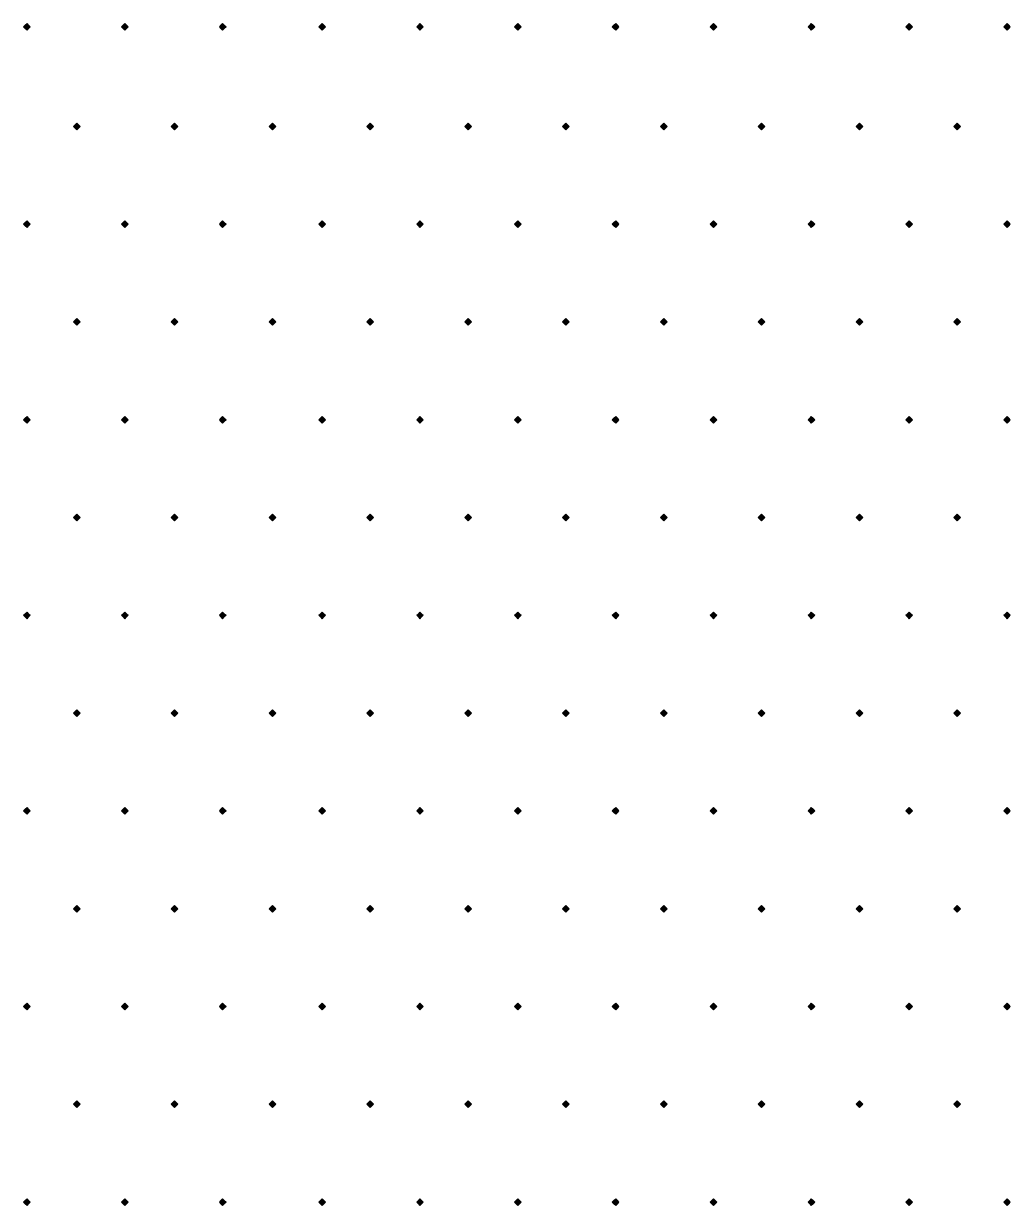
# Model space of a CAD drawing. Header units: millimetres. Extents: x 0 to 420, y 0 to 297.
# Drawn here: x 86.13 to 98.72, y 79.95 to 95.04 of the extents above; entities that cross this region are included whole.
import ezdxf

# ---------------------------------------------------------------- set-up
doc = ezdxf.new("R2010")
doc.units = ezdxf.units.MM

msp = doc.modelspace()

# ---------------------------------------------------------------- hatches: boundary and pattern name
for points in [[(86.17, 95.038), (86.148, 95.017), (86.127, 94.996), (86.148, 94.975), (86.17, 94.954), (86.191, 94.975), (86.212, 94.996), (86.191, 95.017), (86.17, 95.038)], [(87.418, 95.038), (87.397, 95.017), (87.376, 94.996), (87.397, 94.975), (87.418, 94.954), (87.44, 94.975), (87.461, 94.996), (87.44, 95.017), (87.418, 95.038)], [(88.667, 95.038), (88.646, 95.017), (88.625, 94.996), (88.646, 94.975), (88.667, 94.954), (88.688, 94.975), (88.71, 94.996), (88.688, 95.017), (88.667, 95.038)], [(89.937, 95.038), (89.916, 95.017), (89.895, 94.996), (89.916, 94.975), (89.937, 94.954), (89.958, 94.975), (89.979, 94.996), (89.958, 95.017), (89.937, 95.038)], [(91.186, 95.038), (91.165, 95.017), (91.144, 94.996), (91.165, 94.975), (91.186, 94.954), (91.207, 94.975), (91.228, 94.996), (91.207, 95.017), (91.186, 95.038)], [(92.435, 95.038), (92.414, 95.017), (92.393, 94.996), (92.414, 94.975), (92.435, 94.954), (92.456, 94.975), (92.477, 94.996), (92.456, 95.017), (92.435, 95.038)], [(93.684, 95.038), (93.662, 95.017), (93.641, 94.996), (93.662, 94.975), (93.684, 94.954), (93.705, 94.975), (93.726, 94.996), (93.705, 95.017), (93.684, 95.038)], [(94.933, 95.038), (94.911, 95.017), (94.89, 94.996), (94.911, 94.975), (94.933, 94.954), (94.954, 94.975), (94.975, 94.996), (94.954, 95.017), (94.933, 95.038)], [(96.181, 95.038), (96.16, 95.017), (96.139, 94.996), (96.16, 94.975), (96.181, 94.954), (96.203, 94.975), (96.224, 94.996), (96.203, 95.017), (96.181, 95.038)], [(97.43, 95.038), (97.409, 95.017), (97.388, 94.996), (97.409, 94.975), (97.43, 94.954), (97.451, 94.975), (97.473, 94.996), (97.451, 95.017), (97.43, 95.038)], [(98.679, 95.038), (98.658, 95.017), (98.637, 94.996), (98.658, 94.975), (98.679, 94.954), (98.7, 94.975), (98.721, 94.996), (98.7, 95.017), (98.679, 95.038)], [(86.804, 93.768), (86.783, 93.747), (86.762, 93.726), (86.783, 93.705), (86.804, 93.684), (86.826, 93.705), (86.847, 93.726), (86.826, 93.747), (86.804, 93.768)], [(88.053, 93.768), (88.032, 93.747), (88.011, 93.726), (88.032, 93.705), (88.053, 93.684), (88.075, 93.705), (88.096, 93.726), (88.075, 93.747), (88.053, 93.768)], [(89.302, 93.768), (89.281, 93.747), (89.26, 93.726), (89.281, 93.705), (89.302, 93.684), (89.323, 93.705), (89.345, 93.726), (89.323, 93.747), (89.302, 93.768)], [(90.551, 93.768), (90.53, 93.747), (90.509, 93.726), (90.53, 93.705), (90.551, 93.684), (90.572, 93.705), (90.593, 93.726), (90.572, 93.747), (90.551, 93.768)], [(91.8, 93.768), (91.779, 93.747), (91.758, 93.726), (91.779, 93.705), (91.8, 93.684), (91.821, 93.705), (91.842, 93.726), (91.821, 93.747), (91.8, 93.768)], [(93.049, 93.768), (93.028, 93.747), (93.006, 93.726), (93.028, 93.705), (93.049, 93.684), (93.07, 93.705), (93.091, 93.726), (93.07, 93.747), (93.049, 93.768)], [(94.298, 93.768), (94.276, 93.747), (94.255, 93.726), (94.276, 93.705), (94.298, 93.684), (94.319, 93.705), (94.34, 93.726), (94.319, 93.747), (94.298, 93.768)], [(95.546, 93.768), (95.525, 93.747), (95.504, 93.726), (95.525, 93.705), (95.546, 93.684), (95.568, 93.705), (95.589, 93.726), (95.568, 93.747), (95.546, 93.768)], [(96.795, 93.768), (96.774, 93.747), (96.753, 93.726), (96.774, 93.705), (96.795, 93.684), (96.816, 93.705), (96.837, 93.726), (96.816, 93.747), (96.795, 93.768)], [(98.044, 93.768), (98.023, 93.747), (98.002, 93.726), (98.023, 93.705), (98.044, 93.684), (98.065, 93.705), (98.086, 93.726), (98.065, 93.747), (98.044, 93.768)], [(86.17, 92.52), (86.148, 92.498), (86.127, 92.477), (86.148, 92.456), (86.17, 92.435), (86.191, 92.456), (86.212, 92.477), (86.191, 92.498), (86.17, 92.52)], [(87.418, 92.52), (87.397, 92.498), (87.376, 92.477), (87.397, 92.456), (87.418, 92.435), (87.44, 92.456), (87.461, 92.477), (87.44, 92.498), (87.418, 92.52)], [(88.667, 92.52), (88.646, 92.498), (88.625, 92.477), (88.646, 92.456), (88.667, 92.435), (88.688, 92.456), (88.71, 92.477), (88.688, 92.498), (88.667, 92.52)], [(89.937, 92.52), (89.916, 92.498), (89.895, 92.477), (89.916, 92.456), (89.937, 92.435), (89.958, 92.456), (89.979, 92.477), (89.958, 92.498), (89.937, 92.52)], [(91.186, 92.52), (91.165, 92.498), (91.144, 92.477), (91.165, 92.456), (91.186, 92.435), (91.207, 92.456), (91.228, 92.477), (91.207, 92.498), (91.186, 92.52)], [(92.435, 92.52), (92.414, 92.498), (92.393, 92.477), (92.414, 92.456), (92.435, 92.435), (92.456, 92.456), (92.477, 92.477), (92.456, 92.498), (92.435, 92.52)], [(93.684, 92.52), (93.662, 92.498), (93.641, 92.477), (93.662, 92.456), (93.684, 92.435), (93.705, 92.456), (93.726, 92.477), (93.705, 92.498), (93.684, 92.52)], [(94.933, 92.52), (94.911, 92.498), (94.89, 92.477), (94.911, 92.456), (94.933, 92.435), (94.954, 92.456), (94.975, 92.477), (94.954, 92.498), (94.933, 92.52)], [(96.181, 92.52), (96.16, 92.498), (96.139, 92.477), (96.16, 92.456), (96.181, 92.435), (96.203, 92.456), (96.224, 92.477), (96.203, 92.498), (96.181, 92.52)], [(97.43, 92.52), (97.409, 92.498), (97.388, 92.477), (97.409, 92.456), (97.43, 92.435), (97.451, 92.456), (97.473, 92.477), (97.451, 92.498), (97.43, 92.52)], [(98.679, 92.52), (98.658, 92.498), (98.637, 92.477), (98.658, 92.456), (98.679, 92.435), (98.7, 92.456), (98.721, 92.477), (98.7, 92.498), (98.679, 92.52)], [(86.804, 91.271), (86.783, 91.25), (86.762, 91.228), (86.783, 91.207), (86.804, 91.186), (86.826, 91.207), (86.847, 91.228), (86.826, 91.25), (86.804, 91.271)], [(88.053, 91.271), (88.032, 91.25), (88.011, 91.228), (88.032, 91.207), (88.053, 91.186), (88.075, 91.207), (88.096, 91.228), (88.075, 91.25), (88.053, 91.271)], [(89.302, 91.271), (89.281, 91.25), (89.26, 91.228), (89.281, 91.207), (89.302, 91.186), (89.323, 91.207), (89.345, 91.228), (89.323, 91.25), (89.302, 91.271)], [(90.551, 91.271), (90.53, 91.25), (90.509, 91.228), (90.53, 91.207), (90.551, 91.186), (90.572, 91.207), (90.593, 91.228), (90.572, 91.25), (90.551, 91.271)], [(91.8, 91.271), (91.779, 91.25), (91.758, 91.228), (91.779, 91.207), (91.8, 91.186), (91.821, 91.207), (91.842, 91.228), (91.821, 91.25), (91.8, 91.271)], [(93.049, 91.271), (93.028, 91.25), (93.006, 91.228), (93.028, 91.207), (93.049, 91.186), (93.07, 91.207), (93.091, 91.228), (93.07, 91.25), (93.049, 91.271)], [(94.298, 91.271), (94.276, 91.25), (94.255, 91.228), (94.276, 91.207), (94.298, 91.186), (94.319, 91.207), (94.34, 91.228), (94.319, 91.25), (94.298, 91.271)], [(95.546, 91.271), (95.525, 91.25), (95.504, 91.228), (95.525, 91.207), (95.546, 91.186), (95.568, 91.207), (95.589, 91.228), (95.568, 91.25), (95.546, 91.271)], [(96.795, 91.271), (96.774, 91.25), (96.753, 91.228), (96.774, 91.207), (96.795, 91.186), (96.816, 91.207), (96.837, 91.228), (96.816, 91.25), (96.795, 91.271)], [(98.044, 91.271), (98.023, 91.25), (98.002, 91.228), (98.023, 91.207), (98.044, 91.186), (98.065, 91.207), (98.086, 91.228), (98.065, 91.25), (98.044, 91.271)], [(86.17, 90.022), (86.148, 90.001), (86.127, 89.979), (86.148, 89.958), (86.17, 89.937), (86.191, 89.958), (86.212, 89.979), (86.191, 90.001), (86.17, 90.022)], [(87.418, 90.022), (87.397, 90.001), (87.376, 89.979), (87.397, 89.958), (87.418, 89.937), (87.44, 89.958), (87.461, 89.979), (87.44, 90.001), (87.418, 90.022)], [(88.667, 90.022), (88.646, 90.001), (88.625, 89.979), (88.646, 89.958), (88.667, 89.937), (88.688, 89.958), (88.71, 89.979), (88.688, 90.001), (88.667, 90.022)], [(89.937, 90.022), (89.916, 90.001), (89.895, 89.979), (89.916, 89.958), (89.937, 89.937), (89.958, 89.958), (89.979, 89.979), (89.958, 90.001), (89.937, 90.022)], [(91.186, 90.022), (91.165, 90.001), (91.144, 89.979), (91.165, 89.958), (91.186, 89.937), (91.207, 89.958), (91.228, 89.979), (91.207, 90.001), (91.186, 90.022)], [(92.435, 90.022), (92.414, 90.001), (92.393, 89.979), (92.414, 89.958), (92.435, 89.937), (92.456, 89.958), (92.477, 89.979), (92.456, 90.001), (92.435, 90.022)], [(93.684, 90.022), (93.662, 90.001), (93.641, 89.979), (93.662, 89.958), (93.684, 89.937), (93.705, 89.958), (93.726, 89.979), (93.705, 90.001), (93.684, 90.022)], [(94.933, 90.022), (94.911, 90.001), (94.89, 89.979), (94.911, 89.958), (94.933, 89.937), (94.954, 89.958), (94.975, 89.979), (94.954, 90.001), (94.933, 90.022)], [(96.181, 90.022), (96.16, 90.001), (96.139, 89.979), (96.16, 89.958), (96.181, 89.937), (96.203, 89.958), (96.224, 89.979), (96.203, 90.001), (96.181, 90.022)], [(97.43, 90.022), (97.409, 90.001), (97.388, 89.979), (97.409, 89.958), (97.43, 89.937), (97.451, 89.958), (97.473, 89.979), (97.451, 90.001), (97.43, 90.022)], [(98.679, 90.022), (98.658, 90.001), (98.637, 89.979), (98.658, 89.958), (98.679, 89.937), (98.7, 89.958), (98.721, 89.979), (98.7, 90.001), (98.679, 90.022)], [(86.804, 88.773), (86.783, 88.752), (86.762, 88.731), (86.783, 88.709), (86.804, 88.688), (86.826, 88.709), (86.847, 88.731), (86.826, 88.752), (86.804, 88.773)], [(88.053, 88.773), (88.032, 88.752), (88.011, 88.731), (88.032, 88.709), (88.053, 88.688), (88.075, 88.709), (88.096, 88.731), (88.075, 88.752), (88.053, 88.773)], [(89.302, 88.773), (89.281, 88.752), (89.26, 88.731), (89.281, 88.709), (89.302, 88.688), (89.323, 88.709), (89.345, 88.731), (89.323, 88.752), (89.302, 88.773)], [(90.551, 88.773), (90.53, 88.752), (90.509, 88.731), (90.53, 88.709), (90.551, 88.688), (90.572, 88.709), (90.593, 88.731), (90.572, 88.752), (90.551, 88.773)], [(91.8, 88.773), (91.779, 88.752), (91.758, 88.731), (91.779, 88.709), (91.8, 88.688), (91.821, 88.709), (91.842, 88.731), (91.821, 88.752), (91.8, 88.773)], [(93.049, 88.773), (93.028, 88.752), (93.006, 88.731), (93.028, 88.709), (93.049, 88.688), (93.07, 88.709), (93.091, 88.731), (93.07, 88.752), (93.049, 88.773)], [(94.298, 88.773), (94.276, 88.752), (94.255, 88.731), (94.276, 88.709), (94.298, 88.688), (94.319, 88.709), (94.34, 88.731), (94.319, 88.752), (94.298, 88.773)], [(95.546, 88.773), (95.525, 88.752), (95.504, 88.731), (95.525, 88.709), (95.546, 88.688), (95.568, 88.709), (95.589, 88.731), (95.568, 88.752), (95.546, 88.773)], [(96.795, 88.773), (96.774, 88.752), (96.753, 88.731), (96.774, 88.709), (96.795, 88.688), (96.816, 88.709), (96.837, 88.731), (96.816, 88.752), (96.795, 88.773)], [(98.044, 88.773), (98.023, 88.752), (98.002, 88.731), (98.023, 88.709), (98.044, 88.688), (98.065, 88.709), (98.086, 88.731), (98.065, 88.752), (98.044, 88.773)], [(86.17, 87.524), (86.148, 87.503), (86.127, 87.482), (86.148, 87.461), (86.17, 87.439), (86.191, 87.461), (86.212, 87.482), (86.191, 87.503), (86.17, 87.524)], [(87.418, 87.524), (87.397, 87.503), (87.376, 87.482), (87.397, 87.461), (87.418, 87.439), (87.44, 87.461), (87.461, 87.482), (87.44, 87.503), (87.418, 87.524)], [(88.667, 87.524), (88.646, 87.503), (88.625, 87.482), (88.646, 87.461), (88.667, 87.439), (88.688, 87.461), (88.71, 87.482), (88.688, 87.503), (88.667, 87.524)], [(89.937, 87.524), (89.916, 87.503), (89.895, 87.482), (89.916, 87.461), (89.937, 87.439), (89.958, 87.461), (89.979, 87.482), (89.958, 87.503), (89.937, 87.524)], [(91.186, 87.524), (91.165, 87.503), (91.144, 87.482), (91.165, 87.461), (91.186, 87.439), (91.207, 87.461), (91.228, 87.482), (91.207, 87.503), (91.186, 87.524)], [(92.435, 87.524), (92.414, 87.503), (92.393, 87.482), (92.414, 87.461), (92.435, 87.439), (92.456, 87.461), (92.477, 87.482), (92.456, 87.503), (92.435, 87.524)], [(93.684, 87.524), (93.662, 87.503), (93.641, 87.482), (93.662, 87.461), (93.684, 87.439), (93.705, 87.461), (93.726, 87.482), (93.705, 87.503), (93.684, 87.524)], [(94.933, 87.524), (94.911, 87.503), (94.89, 87.482), (94.911, 87.461), (94.933, 87.439), (94.954, 87.461), (94.975, 87.482), (94.954, 87.503), (94.933, 87.524)], [(96.181, 87.524), (96.16, 87.503), (96.139, 87.482), (96.16, 87.461), (96.181, 87.439), (96.203, 87.461), (96.224, 87.482), (96.203, 87.503), (96.181, 87.524)], [(97.43, 87.524), (97.409, 87.503), (97.388, 87.482), (97.409, 87.461), (97.43, 87.439), (97.451, 87.461), (97.473, 87.482), (97.451, 87.503), (97.43, 87.524)], [(98.679, 87.524), (98.658, 87.503), (98.637, 87.482), (98.658, 87.461), (98.679, 87.439), (98.7, 87.461), (98.721, 87.482), (98.7, 87.503), (98.679, 87.524)], [(86.804, 86.275), (86.783, 86.254), (86.762, 86.233), (86.783, 86.212), (86.804, 86.191), (86.826, 86.212), (86.847, 86.233), (86.826, 86.254), (86.804, 86.275)], [(88.053, 86.275), (88.032, 86.254), (88.011, 86.233), (88.032, 86.212), (88.053, 86.191), (88.075, 86.212), (88.096, 86.233), (88.075, 86.254), (88.053, 86.275)], [(89.302, 86.275), (89.281, 86.254), (89.26, 86.233), (89.281, 86.212), (89.302, 86.191), (89.323, 86.212), (89.345, 86.233), (89.323, 86.254), (89.302, 86.275)], [(90.551, 86.275), (90.53, 86.254), (90.509, 86.233), (90.53, 86.212), (90.551, 86.191), (90.572, 86.212), (90.593, 86.233), (90.572, 86.254), (90.551, 86.275)], [(91.8, 86.275), (91.779, 86.254), (91.758, 86.233), (91.779, 86.212), (91.8, 86.191), (91.821, 86.212), (91.842, 86.233), (91.821, 86.254), (91.8, 86.275)], [(93.049, 86.275), (93.028, 86.254), (93.006, 86.233), (93.028, 86.212), (93.049, 86.191), (93.07, 86.212), (93.091, 86.233), (93.07, 86.254), (93.049, 86.275)], [(94.298, 86.275), (94.276, 86.254), (94.255, 86.233), (94.276, 86.212), (94.298, 86.191), (94.319, 86.212), (94.34, 86.233), (94.319, 86.254), (94.298, 86.275)], [(95.546, 86.275), (95.525, 86.254), (95.504, 86.233), (95.525, 86.212), (95.546, 86.191), (95.568, 86.212), (95.589, 86.233), (95.568, 86.254), (95.546, 86.275)], [(96.795, 86.275), (96.774, 86.254), (96.753, 86.233), (96.774, 86.212), (96.795, 86.191), (96.816, 86.212), (96.837, 86.233), (96.816, 86.254), (96.795, 86.275)], [(98.044, 86.275), (98.023, 86.254), (98.002, 86.233), (98.023, 86.212), (98.044, 86.191), (98.065, 86.212), (98.086, 86.233), (98.065, 86.254), (98.044, 86.275)], [(86.17, 85.027), (86.148, 85.005), (86.127, 84.984), (86.148, 84.963), (86.17, 84.942), (86.191, 84.963), (86.212, 84.984), (86.191, 85.005), (86.17, 85.027)], [(87.418, 85.027), (87.397, 85.005), (87.376, 84.984), (87.397, 84.963), (87.418, 84.942), (87.44, 84.963), (87.461, 84.984), (87.44, 85.005), (87.418, 85.027)], [(88.667, 85.027), (88.646, 85.005), (88.625, 84.984), (88.646, 84.963), (88.667, 84.942), (88.688, 84.963), (88.71, 84.984), (88.688, 85.005), (88.667, 85.027)], [(89.937, 85.027), (89.916, 85.005), (89.895, 84.984), (89.916, 84.963), (89.937, 84.942), (89.958, 84.963), (89.979, 84.984), (89.958, 85.005), (89.937, 85.027)], [(91.186, 85.027), (91.165, 85.005), (91.144, 84.984), (91.165, 84.963), (91.186, 84.942), (91.207, 84.963), (91.228, 84.984), (91.207, 85.005), (91.186, 85.027)], [(92.435, 85.027), (92.414, 85.005), (92.393, 84.984), (92.414, 84.963), (92.435, 84.942), (92.456, 84.963), (92.477, 84.984), (92.456, 85.005), (92.435, 85.027)], [(93.684, 85.027), (93.662, 85.005), (93.641, 84.984), (93.662, 84.963), (93.684, 84.942), (93.705, 84.963), (93.726, 84.984), (93.705, 85.005), (93.684, 85.027)], [(94.933, 85.027), (94.911, 85.005), (94.89, 84.984), (94.911, 84.963), (94.933, 84.942), (94.954, 84.963), (94.975, 84.984), (94.954, 85.005), (94.933, 85.027)], [(96.181, 85.027), (96.16, 85.005), (96.139, 84.984), (96.16, 84.963), (96.181, 84.942), (96.203, 84.963), (96.224, 84.984), (96.203, 85.005), (96.181, 85.027)], [(97.43, 85.027), (97.409, 85.005), (97.388, 84.984), (97.409, 84.963), (97.43, 84.942), (97.451, 84.963), (97.473, 84.984), (97.451, 85.005), (97.43, 85.027)], [(98.679, 85.027), (98.658, 85.005), (98.637, 84.984), (98.658, 84.963), (98.679, 84.942), (98.7, 84.963), (98.721, 84.984), (98.7, 85.005), (98.679, 85.027)], [(86.804, 83.778), (86.783, 83.756), (86.762, 83.735), (86.783, 83.714), (86.804, 83.693), (86.826, 83.714), (86.847, 83.735), (86.826, 83.756), (86.804, 83.778)], [(88.053, 83.778), (88.032, 83.756), (88.011, 83.735), (88.032, 83.714), (88.053, 83.693), (88.075, 83.714), (88.096, 83.735), (88.075, 83.756), (88.053, 83.778)], [(89.302, 83.778), (89.281, 83.756), (89.26, 83.735), (89.281, 83.714), (89.302, 83.693), (89.323, 83.714), (89.345, 83.735), (89.323, 83.756), (89.302, 83.778)], [(90.551, 83.778), (90.53, 83.756), (90.509, 83.735), (90.53, 83.714), (90.551, 83.693), (90.572, 83.714), (90.593, 83.735), (90.572, 83.756), (90.551, 83.778)], [(91.8, 83.778), (91.779, 83.756), (91.758, 83.735), (91.779, 83.714), (91.8, 83.693), (91.821, 83.714), (91.842, 83.735), (91.821, 83.756), (91.8, 83.778)], [(93.049, 83.778), (93.028, 83.756), (93.006, 83.735), (93.028, 83.714), (93.049, 83.693), (93.07, 83.714), (93.091, 83.735), (93.07, 83.756), (93.049, 83.778)], [(94.298, 83.778), (94.276, 83.756), (94.255, 83.735), (94.276, 83.714), (94.298, 83.693), (94.319, 83.714), (94.34, 83.735), (94.319, 83.756), (94.298, 83.778)], [(95.546, 83.778), (95.525, 83.756), (95.504, 83.735), (95.525, 83.714), (95.546, 83.693), (95.568, 83.714), (95.589, 83.735), (95.568, 83.756), (95.546, 83.778)], [(96.795, 83.778), (96.774, 83.756), (96.753, 83.735), (96.774, 83.714), (96.795, 83.693), (96.816, 83.714), (96.837, 83.735), (96.816, 83.756), (96.795, 83.778)], [(98.044, 83.778), (98.023, 83.756), (98.002, 83.735), (98.023, 83.714), (98.044, 83.693), (98.065, 83.714), (98.086, 83.735), (98.065, 83.756), (98.044, 83.778)], [(86.17, 82.529), (86.148, 82.508), (86.127, 82.487), (86.148, 82.465), (86.17, 82.444), (86.191, 82.465), (86.212, 82.487), (86.191, 82.508), (86.17, 82.529)], [(87.418, 82.529), (87.397, 82.508), (87.376, 82.487), (87.397, 82.465), (87.418, 82.444), (87.44, 82.465), (87.461, 82.487), (87.44, 82.508), (87.418, 82.529)], [(88.667, 82.529), (88.646, 82.508), (88.625, 82.487), (88.646, 82.465), (88.667, 82.444), (88.688, 82.465), (88.71, 82.487), (88.688, 82.508), (88.667, 82.529)], [(89.937, 82.529), (89.916, 82.508), (89.895, 82.487), (89.916, 82.465), (89.937, 82.444), (89.958, 82.465), (89.979, 82.487), (89.958, 82.508), (89.937, 82.529)], [(91.186, 82.529), (91.165, 82.508), (91.144, 82.487), (91.165, 82.465), (91.186, 82.444), (91.207, 82.465), (91.228, 82.487), (91.207, 82.508), (91.186, 82.529)], [(92.435, 82.529), (92.414, 82.508), (92.393, 82.487), (92.414, 82.465), (92.435, 82.444), (92.456, 82.465), (92.477, 82.487), (92.456, 82.508), (92.435, 82.529)], [(93.684, 82.529), (93.662, 82.508), (93.641, 82.487), (93.662, 82.465), (93.684, 82.444), (93.705, 82.465), (93.726, 82.487), (93.705, 82.508), (93.684, 82.529)], [(94.933, 82.529), (94.911, 82.508), (94.89, 82.487), (94.911, 82.465), (94.933, 82.444), (94.954, 82.465), (94.975, 82.487), (94.954, 82.508), (94.933, 82.529)], [(96.181, 82.529), (96.16, 82.508), (96.139, 82.487), (96.16, 82.465), (96.181, 82.444), (96.203, 82.465), (96.224, 82.487), (96.203, 82.508), (96.181, 82.529)], [(97.43, 82.529), (97.409, 82.508), (97.388, 82.487), (97.409, 82.465), (97.43, 82.444), (97.451, 82.465), (97.473, 82.487), (97.451, 82.508), (97.43, 82.529)], [(98.679, 82.529), (98.658, 82.508), (98.637, 82.487), (98.658, 82.465), (98.679, 82.444), (98.7, 82.465), (98.721, 82.487), (98.7, 82.508), (98.679, 82.529)], [(86.804, 81.28), (86.783, 81.259), (86.762, 81.238), (86.783, 81.216), (86.804, 81.195), (86.826, 81.216), (86.847, 81.238), (86.826, 81.259), (86.804, 81.28)], [(88.053, 81.28), (88.032, 81.259), (88.011, 81.238), (88.032, 81.216), (88.053, 81.195), (88.075, 81.216), (88.096, 81.238), (88.075, 81.259), (88.053, 81.28)], [(89.302, 81.28), (89.281, 81.259), (89.26, 81.238), (89.281, 81.216), (89.302, 81.195), (89.323, 81.216), (89.345, 81.238), (89.323, 81.259), (89.302, 81.28)], [(90.551, 81.28), (90.53, 81.259), (90.509, 81.238), (90.53, 81.216), (90.551, 81.195), (90.572, 81.216), (90.593, 81.238), (90.572, 81.259), (90.551, 81.28)], [(91.8, 81.28), (91.779, 81.259), (91.758, 81.238), (91.779, 81.216), (91.8, 81.195), (91.821, 81.216), (91.842, 81.238), (91.821, 81.259), (91.8, 81.28)], [(93.049, 81.28), (93.028, 81.259), (93.006, 81.238), (93.028, 81.216), (93.049, 81.195), (93.07, 81.216), (93.091, 81.238), (93.07, 81.259), (93.049, 81.28)], [(94.298, 81.28), (94.276, 81.259), (94.255, 81.238), (94.276, 81.216), (94.298, 81.195), (94.319, 81.216), (94.34, 81.238), (94.319, 81.259), (94.298, 81.28)], [(95.546, 81.28), (95.525, 81.259), (95.504, 81.238), (95.525, 81.216), (95.546, 81.195), (95.568, 81.216), (95.589, 81.238), (95.568, 81.259), (95.546, 81.28)], [(96.795, 81.28), (96.774, 81.259), (96.753, 81.238), (96.774, 81.216), (96.795, 81.195), (96.816, 81.216), (96.837, 81.238), (96.816, 81.259), (96.795, 81.28)], [(98.044, 81.28), (98.023, 81.259), (98.002, 81.238), (98.023, 81.216), (98.044, 81.195), (98.065, 81.216), (98.086, 81.238), (98.065, 81.259), (98.044, 81.28)], [(86.17, 80.031), (86.148, 80.01), (86.127, 79.989), (86.148, 79.968), (86.17, 79.946), (86.191, 79.968), (86.212, 79.989), (86.191, 80.01), (86.17, 80.031)], [(87.418, 80.031), (87.397, 80.01), (87.376, 79.989), (87.397, 79.968), (87.418, 79.946), (87.44, 79.968), (87.461, 79.989), (87.44, 80.01), (87.418, 80.031)], [(88.667, 80.031), (88.646, 80.01), (88.625, 79.989), (88.646, 79.968), (88.667, 79.946), (88.688, 79.968), (88.71, 79.989), (88.688, 80.01), (88.667, 80.031)], [(89.937, 80.031), (89.916, 80.01), (89.895, 79.989), (89.916, 79.968), (89.937, 79.946), (89.958, 79.968), (89.979, 79.989), (89.958, 80.01), (89.937, 80.031)], [(91.186, 80.031), (91.165, 80.01), (91.144, 79.989), (91.165, 79.968), (91.186, 79.946), (91.207, 79.968), (91.228, 79.989), (91.207, 80.01), (91.186, 80.031)], [(92.435, 80.031), (92.414, 80.01), (92.393, 79.989), (92.414, 79.968), (92.435, 79.946), (92.456, 79.968), (92.477, 79.989), (92.456, 80.01), (92.435, 80.031)], [(93.684, 80.031), (93.662, 80.01), (93.641, 79.989), (93.662, 79.968), (93.684, 79.946), (93.705, 79.968), (93.726, 79.989), (93.705, 80.01), (93.684, 80.031)], [(94.933, 80.031), (94.911, 80.01), (94.89, 79.989), (94.911, 79.968), (94.933, 79.946), (94.954, 79.968), (94.975, 79.989), (94.954, 80.01), (94.933, 80.031)], [(96.181, 80.031), (96.16, 80.01), (96.139, 79.989), (96.16, 79.968), (96.181, 79.946), (96.203, 79.968), (96.224, 79.989), (96.203, 80.01), (96.181, 80.031)], [(97.43, 80.031), (97.409, 80.01), (97.388, 79.989), (97.409, 79.968), (97.43, 79.946), (97.451, 79.968), (97.473, 79.989), (97.451, 80.01), (97.43, 80.031)], [(98.679, 80.031), (98.658, 80.01), (98.637, 79.989), (98.658, 79.968), (98.679, 79.946), (98.7, 79.968), (98.721, 79.989), (98.7, 80.01), (98.679, 80.031)]]:
    msp.add_hatch(color=7).paths.add_polyline_path(points)

# ---------------------------------------------------------------- linework, layer by layer
at = {"lineweight": 0}
for points in [[(86.17, 95.038), (86.148, 95.017), (86.127, 94.996), (86.148, 94.975), (86.17, 94.954), (86.191, 94.975), (86.212, 94.996), (86.191, 95.017)], [(87.418, 95.038), (87.397, 95.017), (87.376, 94.996), (87.397, 94.975), (87.418, 94.954), (87.44, 94.975), (87.461, 94.996), (87.44, 95.017)], [(88.667, 95.038), (88.646, 95.017), (88.625, 94.996), (88.646, 94.975), (88.667, 94.954), (88.688, 94.975), (88.71, 94.996), (88.688, 95.017)], [(89.937, 95.038), (89.916, 95.017), (89.895, 94.996), (89.916, 94.975), (89.937, 94.954), (89.958, 94.975), (89.979, 94.996), (89.958, 95.017)], [(91.186, 95.038), (91.165, 95.017), (91.144, 94.996), (91.165, 94.975), (91.186, 94.954), (91.207, 94.975), (91.228, 94.996), (91.207, 95.017)], [(92.435, 95.038), (92.414, 95.017), (92.393, 94.996), (92.414, 94.975), (92.435, 94.954), (92.456, 94.975), (92.477, 94.996), (92.456, 95.017)], [(93.684, 95.038), (93.662, 95.017), (93.641, 94.996), (93.662, 94.975), (93.684, 94.954), (93.705, 94.975), (93.726, 94.996), (93.705, 95.017)], [(94.933, 95.038), (94.911, 95.017), (94.89, 94.996), (94.911, 94.975), (94.933, 94.954), (94.954, 94.975), (94.975, 94.996), (94.954, 95.017)], [(96.181, 95.038), (96.16, 95.017), (96.139, 94.996), (96.16, 94.975), (96.181, 94.954), (96.203, 94.975), (96.224, 94.996), (96.203, 95.017)], [(97.43, 95.038), (97.409, 95.017), (97.388, 94.996), (97.409, 94.975), (97.43, 94.954), (97.451, 94.975), (97.473, 94.996), (97.451, 95.017)], [(98.679, 95.038), (98.658, 95.017), (98.637, 94.996), (98.658, 94.975), (98.679, 94.954), (98.7, 94.975), (98.721, 94.996), (98.7, 95.017)], [(86.804, 93.768), (86.783, 93.747), (86.762, 93.726), (86.783, 93.705), (86.804, 93.684), (86.826, 93.705), (86.847, 93.726), (86.826, 93.747)], [(88.053, 93.768), (88.032, 93.747), (88.011, 93.726), (88.032, 93.705), (88.053, 93.684), (88.075, 93.705), (88.096, 93.726), (88.075, 93.747)], [(89.302, 93.768), (89.281, 93.747), (89.26, 93.726), (89.281, 93.705), (89.302, 93.684), (89.323, 93.705), (89.345, 93.726), (89.323, 93.747)], [(90.551, 93.768), (90.53, 93.747), (90.509, 93.726), (90.53, 93.705), (90.551, 93.684), (90.572, 93.705), (90.593, 93.726), (90.572, 93.747)], [(91.8, 93.768), (91.779, 93.747), (91.758, 93.726), (91.779, 93.705), (91.8, 93.684), (91.821, 93.705), (91.842, 93.726), (91.821, 93.747)], [(93.049, 93.768), (93.028, 93.747), (93.006, 93.726), (93.028, 93.705), (93.049, 93.684), (93.07, 93.705), (93.091, 93.726), (93.07, 93.747)], [(94.298, 93.768), (94.276, 93.747), (94.255, 93.726), (94.276, 93.705), (94.298, 93.684), (94.319, 93.705), (94.34, 93.726), (94.319, 93.747)], [(95.546, 93.768), (95.525, 93.747), (95.504, 93.726), (95.525, 93.705), (95.546, 93.684), (95.568, 93.705), (95.589, 93.726), (95.568, 93.747)], [(96.795, 93.768), (96.774, 93.747), (96.753, 93.726), (96.774, 93.705), (96.795, 93.684), (96.816, 93.705), (96.837, 93.726), (96.816, 93.747)], [(98.044, 93.768), (98.023, 93.747), (98.002, 93.726), (98.023, 93.705), (98.044, 93.684), (98.065, 93.705), (98.086, 93.726), (98.065, 93.747)], [(86.17, 92.52), (86.148, 92.498), (86.127, 92.477), (86.148, 92.456), (86.17, 92.435), (86.191, 92.456), (86.212, 92.477), (86.191, 92.498)], [(87.418, 92.52), (87.397, 92.498), (87.376, 92.477), (87.397, 92.456), (87.418, 92.435), (87.44, 92.456), (87.461, 92.477), (87.44, 92.498)], [(88.667, 92.52), (88.646, 92.498), (88.625, 92.477), (88.646, 92.456), (88.667, 92.435), (88.688, 92.456), (88.71, 92.477), (88.688, 92.498)], [(89.937, 92.52), (89.916, 92.498), (89.895, 92.477), (89.916, 92.456), (89.937, 92.435), (89.958, 92.456), (89.979, 92.477), (89.958, 92.498)], [(91.186, 92.52), (91.165, 92.498), (91.144, 92.477), (91.165, 92.456), (91.186, 92.435), (91.207, 92.456), (91.228, 92.477), (91.207, 92.498)], [(92.435, 92.52), (92.414, 92.498), (92.393, 92.477), (92.414, 92.456), (92.435, 92.435), (92.456, 92.456), (92.477, 92.477), (92.456, 92.498)], [(93.684, 92.52), (93.662, 92.498), (93.641, 92.477), (93.662, 92.456), (93.684, 92.435), (93.705, 92.456), (93.726, 92.477), (93.705, 92.498)], [(94.933, 92.52), (94.911, 92.498), (94.89, 92.477), (94.911, 92.456), (94.933, 92.435), (94.954, 92.456), (94.975, 92.477), (94.954, 92.498)], [(96.181, 92.52), (96.16, 92.498), (96.139, 92.477), (96.16, 92.456), (96.181, 92.435), (96.203, 92.456), (96.224, 92.477), (96.203, 92.498)], [(97.43, 92.52), (97.409, 92.498), (97.388, 92.477), (97.409, 92.456), (97.43, 92.435), (97.451, 92.456), (97.473, 92.477), (97.451, 92.498)], [(98.679, 92.52), (98.658, 92.498), (98.637, 92.477), (98.658, 92.456), (98.679, 92.435), (98.7, 92.456), (98.721, 92.477), (98.7, 92.498)], [(86.804, 91.271), (86.783, 91.25), (86.762, 91.228), (86.783, 91.207), (86.804, 91.186), (86.826, 91.207), (86.847, 91.228), (86.826, 91.25)], [(88.053, 91.271), (88.032, 91.25), (88.011, 91.228), (88.032, 91.207), (88.053, 91.186), (88.075, 91.207), (88.096, 91.228), (88.075, 91.25)], [(89.302, 91.271), (89.281, 91.25), (89.26, 91.228), (89.281, 91.207), (89.302, 91.186), (89.323, 91.207), (89.345, 91.228), (89.323, 91.25)], [(90.551, 91.271), (90.53, 91.25), (90.509, 91.228), (90.53, 91.207), (90.551, 91.186), (90.572, 91.207), (90.593, 91.228), (90.572, 91.25)], [(91.8, 91.271), (91.779, 91.25), (91.758, 91.228), (91.779, 91.207), (91.8, 91.186), (91.821, 91.207), (91.842, 91.228), (91.821, 91.25)], [(93.049, 91.271), (93.028, 91.25), (93.006, 91.228), (93.028, 91.207), (93.049, 91.186), (93.07, 91.207), (93.091, 91.228), (93.07, 91.25)], [(94.298, 91.271), (94.276, 91.25), (94.255, 91.228), (94.276, 91.207), (94.298, 91.186), (94.319, 91.207), (94.34, 91.228), (94.319, 91.25)], [(95.546, 91.271), (95.525, 91.25), (95.504, 91.228), (95.525, 91.207), (95.546, 91.186), (95.568, 91.207), (95.589, 91.228), (95.568, 91.25)], [(96.795, 91.271), (96.774, 91.25), (96.753, 91.228), (96.774, 91.207), (96.795, 91.186), (96.816, 91.207), (96.837, 91.228), (96.816, 91.25)], [(98.044, 91.271), (98.023, 91.25), (98.002, 91.228), (98.023, 91.207), (98.044, 91.186), (98.065, 91.207), (98.086, 91.228), (98.065, 91.25)], [(86.17, 90.022), (86.148, 90.001), (86.127, 89.979), (86.148, 89.958), (86.17, 89.937), (86.191, 89.958), (86.212, 89.979), (86.191, 90.001)], [(87.418, 90.022), (87.397, 90.001), (87.376, 89.979), (87.397, 89.958), (87.418, 89.937), (87.44, 89.958), (87.461, 89.979), (87.44, 90.001)], [(88.667, 90.022), (88.646, 90.001), (88.625, 89.979), (88.646, 89.958), (88.667, 89.937), (88.688, 89.958), (88.71, 89.979), (88.688, 90.001)], [(89.937, 90.022), (89.916, 90.001), (89.895, 89.979), (89.916, 89.958), (89.937, 89.937), (89.958, 89.958), (89.979, 89.979), (89.958, 90.001)], [(91.186, 90.022), (91.165, 90.001), (91.144, 89.979), (91.165, 89.958), (91.186, 89.937), (91.207, 89.958), (91.228, 89.979), (91.207, 90.001)], [(92.435, 90.022), (92.414, 90.001), (92.393, 89.979), (92.414, 89.958), (92.435, 89.937), (92.456, 89.958), (92.477, 89.979), (92.456, 90.001)], [(93.684, 90.022), (93.662, 90.001), (93.641, 89.979), (93.662, 89.958), (93.684, 89.937), (93.705, 89.958), (93.726, 89.979), (93.705, 90.001)], [(94.933, 90.022), (94.911, 90.001), (94.89, 89.979), (94.911, 89.958), (94.933, 89.937), (94.954, 89.958), (94.975, 89.979), (94.954, 90.001)], [(96.181, 90.022), (96.16, 90.001), (96.139, 89.979), (96.16, 89.958), (96.181, 89.937), (96.203, 89.958), (96.224, 89.979), (96.203, 90.001)], [(97.43, 90.022), (97.409, 90.001), (97.388, 89.979), (97.409, 89.958), (97.43, 89.937), (97.451, 89.958), (97.473, 89.979), (97.451, 90.001)], [(98.679, 90.022), (98.658, 90.001), (98.637, 89.979), (98.658, 89.958), (98.679, 89.937), (98.7, 89.958), (98.721, 89.979), (98.7, 90.001)], [(86.804, 88.773), (86.783, 88.752), (86.762, 88.731), (86.783, 88.709), (86.804, 88.688), (86.826, 88.709), (86.847, 88.731), (86.826, 88.752)], [(88.053, 88.773), (88.032, 88.752), (88.011, 88.731), (88.032, 88.709), (88.053, 88.688), (88.075, 88.709), (88.096, 88.731), (88.075, 88.752)], [(89.302, 88.773), (89.281, 88.752), (89.26, 88.731), (89.281, 88.709), (89.302, 88.688), (89.323, 88.709), (89.345, 88.731), (89.323, 88.752)], [(90.551, 88.773), (90.53, 88.752), (90.509, 88.731), (90.53, 88.709), (90.551, 88.688), (90.572, 88.709), (90.593, 88.731), (90.572, 88.752)], [(91.8, 88.773), (91.779, 88.752), (91.758, 88.731), (91.779, 88.709), (91.8, 88.688), (91.821, 88.709), (91.842, 88.731), (91.821, 88.752)], [(93.049, 88.773), (93.028, 88.752), (93.006, 88.731), (93.028, 88.709), (93.049, 88.688), (93.07, 88.709), (93.091, 88.731), (93.07, 88.752)], [(94.298, 88.773), (94.276, 88.752), (94.255, 88.731), (94.276, 88.709), (94.298, 88.688), (94.319, 88.709), (94.34, 88.731), (94.319, 88.752)], [(95.546, 88.773), (95.525, 88.752), (95.504, 88.731), (95.525, 88.709), (95.546, 88.688), (95.568, 88.709), (95.589, 88.731), (95.568, 88.752)], [(96.795, 88.773), (96.774, 88.752), (96.753, 88.731), (96.774, 88.709), (96.795, 88.688), (96.816, 88.709), (96.837, 88.731), (96.816, 88.752)], [(98.044, 88.773), (98.023, 88.752), (98.002, 88.731), (98.023, 88.709), (98.044, 88.688), (98.065, 88.709), (98.086, 88.731), (98.065, 88.752)], [(86.17, 87.524), (86.148, 87.503), (86.127, 87.482), (86.148, 87.461), (86.17, 87.439), (86.191, 87.461), (86.212, 87.482), (86.191, 87.503)], [(87.418, 87.524), (87.397, 87.503), (87.376, 87.482), (87.397, 87.461), (87.418, 87.439), (87.44, 87.461), (87.461, 87.482), (87.44, 87.503)], [(88.667, 87.524), (88.646, 87.503), (88.625, 87.482), (88.646, 87.461), (88.667, 87.439), (88.688, 87.461), (88.71, 87.482), (88.688, 87.503)], [(89.937, 87.524), (89.916, 87.503), (89.895, 87.482), (89.916, 87.461), (89.937, 87.439), (89.958, 87.461), (89.979, 87.482), (89.958, 87.503)], [(91.186, 87.524), (91.165, 87.503), (91.144, 87.482), (91.165, 87.461), (91.186, 87.439), (91.207, 87.461), (91.228, 87.482), (91.207, 87.503)], [(92.435, 87.524), (92.414, 87.503), (92.393, 87.482), (92.414, 87.461), (92.435, 87.439), (92.456, 87.461), (92.477, 87.482), (92.456, 87.503)], [(93.684, 87.524), (93.662, 87.503), (93.641, 87.482), (93.662, 87.461), (93.684, 87.439), (93.705, 87.461), (93.726, 87.482), (93.705, 87.503)], [(94.933, 87.524), (94.911, 87.503), (94.89, 87.482), (94.911, 87.461), (94.933, 87.439), (94.954, 87.461), (94.975, 87.482), (94.954, 87.503)], [(96.181, 87.524), (96.16, 87.503), (96.139, 87.482), (96.16, 87.461), (96.181, 87.439), (96.203, 87.461), (96.224, 87.482), (96.203, 87.503)], [(97.43, 87.524), (97.409, 87.503), (97.388, 87.482), (97.409, 87.461), (97.43, 87.439), (97.451, 87.461), (97.473, 87.482), (97.451, 87.503)], [(98.679, 87.524), (98.658, 87.503), (98.637, 87.482), (98.658, 87.461), (98.679, 87.439), (98.7, 87.461), (98.721, 87.482), (98.7, 87.503)], [(86.804, 86.275), (86.783, 86.254), (86.762, 86.233), (86.783, 86.212), (86.804, 86.191), (86.826, 86.212), (86.847, 86.233), (86.826, 86.254)], [(88.053, 86.275), (88.032, 86.254), (88.011, 86.233), (88.032, 86.212), (88.053, 86.191), (88.075, 86.212), (88.096, 86.233), (88.075, 86.254)], [(89.302, 86.275), (89.281, 86.254), (89.26, 86.233), (89.281, 86.212), (89.302, 86.191), (89.323, 86.212), (89.345, 86.233), (89.323, 86.254)], [(90.551, 86.275), (90.53, 86.254), (90.509, 86.233), (90.53, 86.212), (90.551, 86.191), (90.572, 86.212), (90.593, 86.233), (90.572, 86.254)], [(91.8, 86.275), (91.779, 86.254), (91.758, 86.233), (91.779, 86.212), (91.8, 86.191), (91.821, 86.212), (91.842, 86.233), (91.821, 86.254)], [(93.049, 86.275), (93.028, 86.254), (93.006, 86.233), (93.028, 86.212), (93.049, 86.191), (93.07, 86.212), (93.091, 86.233), (93.07, 86.254)], [(94.298, 86.275), (94.276, 86.254), (94.255, 86.233), (94.276, 86.212), (94.298, 86.191), (94.319, 86.212), (94.34, 86.233), (94.319, 86.254)], [(95.546, 86.275), (95.525, 86.254), (95.504, 86.233), (95.525, 86.212), (95.546, 86.191), (95.568, 86.212), (95.589, 86.233), (95.568, 86.254)], [(96.795, 86.275), (96.774, 86.254), (96.753, 86.233), (96.774, 86.212), (96.795, 86.191), (96.816, 86.212), (96.837, 86.233), (96.816, 86.254)], [(98.044, 86.275), (98.023, 86.254), (98.002, 86.233), (98.023, 86.212), (98.044, 86.191), (98.065, 86.212), (98.086, 86.233), (98.065, 86.254)], [(86.17, 85.027), (86.148, 85.005), (86.127, 84.984), (86.148, 84.963), (86.17, 84.942), (86.191, 84.963), (86.212, 84.984), (86.191, 85.005)], [(87.418, 85.027), (87.397, 85.005), (87.376, 84.984), (87.397, 84.963), (87.418, 84.942), (87.44, 84.963), (87.461, 84.984), (87.44, 85.005)], [(88.667, 85.027), (88.646, 85.005), (88.625, 84.984), (88.646, 84.963), (88.667, 84.942), (88.688, 84.963), (88.71, 84.984), (88.688, 85.005)], [(89.937, 85.027), (89.916, 85.005), (89.895, 84.984), (89.916, 84.963), (89.937, 84.942), (89.958, 84.963), (89.979, 84.984), (89.958, 85.005)], [(91.186, 85.027), (91.165, 85.005), (91.144, 84.984), (91.165, 84.963), (91.186, 84.942), (91.207, 84.963), (91.228, 84.984), (91.207, 85.005)], [(92.435, 85.027), (92.414, 85.005), (92.393, 84.984), (92.414, 84.963), (92.435, 84.942), (92.456, 84.963), (92.477, 84.984), (92.456, 85.005)], [(93.684, 85.027), (93.662, 85.005), (93.641, 84.984), (93.662, 84.963), (93.684, 84.942), (93.705, 84.963), (93.726, 84.984), (93.705, 85.005)], [(94.933, 85.027), (94.911, 85.005), (94.89, 84.984), (94.911, 84.963), (94.933, 84.942), (94.954, 84.963), (94.975, 84.984), (94.954, 85.005)], [(96.181, 85.027), (96.16, 85.005), (96.139, 84.984), (96.16, 84.963), (96.181, 84.942), (96.203, 84.963), (96.224, 84.984), (96.203, 85.005)], [(97.43, 85.027), (97.409, 85.005), (97.388, 84.984), (97.409, 84.963), (97.43, 84.942), (97.451, 84.963), (97.473, 84.984), (97.451, 85.005)], [(98.679, 85.027), (98.658, 85.005), (98.637, 84.984), (98.658, 84.963), (98.679, 84.942), (98.7, 84.963), (98.721, 84.984), (98.7, 85.005)], [(86.804, 83.778), (86.783, 83.756), (86.762, 83.735), (86.783, 83.714), (86.804, 83.693), (86.826, 83.714), (86.847, 83.735), (86.826, 83.756)], [(88.053, 83.778), (88.032, 83.756), (88.011, 83.735), (88.032, 83.714), (88.053, 83.693), (88.075, 83.714), (88.096, 83.735), (88.075, 83.756)], [(89.302, 83.778), (89.281, 83.756), (89.26, 83.735), (89.281, 83.714), (89.302, 83.693), (89.323, 83.714), (89.345, 83.735), (89.323, 83.756)], [(90.551, 83.778), (90.53, 83.756), (90.509, 83.735), (90.53, 83.714), (90.551, 83.693), (90.572, 83.714), (90.593, 83.735), (90.572, 83.756)], [(91.8, 83.778), (91.779, 83.756), (91.758, 83.735), (91.779, 83.714), (91.8, 83.693), (91.821, 83.714), (91.842, 83.735), (91.821, 83.756)], [(93.049, 83.778), (93.028, 83.756), (93.006, 83.735), (93.028, 83.714), (93.049, 83.693), (93.07, 83.714), (93.091, 83.735), (93.07, 83.756)], [(94.298, 83.778), (94.276, 83.756), (94.255, 83.735), (94.276, 83.714), (94.298, 83.693), (94.319, 83.714), (94.34, 83.735), (94.319, 83.756)], [(95.546, 83.778), (95.525, 83.756), (95.504, 83.735), (95.525, 83.714), (95.546, 83.693), (95.568, 83.714), (95.589, 83.735), (95.568, 83.756)], [(96.795, 83.778), (96.774, 83.756), (96.753, 83.735), (96.774, 83.714), (96.795, 83.693), (96.816, 83.714), (96.837, 83.735), (96.816, 83.756)], [(98.044, 83.778), (98.023, 83.756), (98.002, 83.735), (98.023, 83.714), (98.044, 83.693), (98.065, 83.714), (98.086, 83.735), (98.065, 83.756)], [(86.17, 82.529), (86.148, 82.508), (86.127, 82.487), (86.148, 82.465), (86.17, 82.444), (86.191, 82.465), (86.212, 82.487), (86.191, 82.508)], [(87.418, 82.529), (87.397, 82.508), (87.376, 82.487), (87.397, 82.465), (87.418, 82.444), (87.44, 82.465), (87.461, 82.487), (87.44, 82.508)], [(88.667, 82.529), (88.646, 82.508), (88.625, 82.487), (88.646, 82.465), (88.667, 82.444), (88.688, 82.465), (88.71, 82.487), (88.688, 82.508)], [(89.937, 82.529), (89.916, 82.508), (89.895, 82.487), (89.916, 82.465), (89.937, 82.444), (89.958, 82.465), (89.979, 82.487), (89.958, 82.508)], [(91.186, 82.529), (91.165, 82.508), (91.144, 82.487), (91.165, 82.465), (91.186, 82.444), (91.207, 82.465), (91.228, 82.487), (91.207, 82.508)], [(92.435, 82.529), (92.414, 82.508), (92.393, 82.487), (92.414, 82.465), (92.435, 82.444), (92.456, 82.465), (92.477, 82.487), (92.456, 82.508)], [(93.684, 82.529), (93.662, 82.508), (93.641, 82.487), (93.662, 82.465), (93.684, 82.444), (93.705, 82.465), (93.726, 82.487), (93.705, 82.508)], [(94.933, 82.529), (94.911, 82.508), (94.89, 82.487), (94.911, 82.465), (94.933, 82.444), (94.954, 82.465), (94.975, 82.487), (94.954, 82.508)], [(96.181, 82.529), (96.16, 82.508), (96.139, 82.487), (96.16, 82.465), (96.181, 82.444), (96.203, 82.465), (96.224, 82.487), (96.203, 82.508)], [(97.43, 82.529), (97.409, 82.508), (97.388, 82.487), (97.409, 82.465), (97.43, 82.444), (97.451, 82.465), (97.473, 82.487), (97.451, 82.508)], [(98.679, 82.529), (98.658, 82.508), (98.637, 82.487), (98.658, 82.465), (98.679, 82.444), (98.7, 82.465), (98.721, 82.487), (98.7, 82.508)], [(86.804, 81.28), (86.783, 81.259), (86.762, 81.238), (86.783, 81.216), (86.804, 81.195), (86.826, 81.216), (86.847, 81.238), (86.826, 81.259)], [(88.053, 81.28), (88.032, 81.259), (88.011, 81.238), (88.032, 81.216), (88.053, 81.195), (88.075, 81.216), (88.096, 81.238), (88.075, 81.259)], [(89.302, 81.28), (89.281, 81.259), (89.26, 81.238), (89.281, 81.216), (89.302, 81.195), (89.323, 81.216), (89.345, 81.238), (89.323, 81.259)], [(90.551, 81.28), (90.53, 81.259), (90.509, 81.238), (90.53, 81.216), (90.551, 81.195), (90.572, 81.216), (90.593, 81.238), (90.572, 81.259)], [(91.8, 81.28), (91.779, 81.259), (91.758, 81.238), (91.779, 81.216), (91.8, 81.195), (91.821, 81.216), (91.842, 81.238), (91.821, 81.259)], [(93.049, 81.28), (93.028, 81.259), (93.006, 81.238), (93.028, 81.216), (93.049, 81.195), (93.07, 81.216), (93.091, 81.238), (93.07, 81.259)], [(94.298, 81.28), (94.276, 81.259), (94.255, 81.238), (94.276, 81.216), (94.298, 81.195), (94.319, 81.216), (94.34, 81.238), (94.319, 81.259)], [(95.546, 81.28), (95.525, 81.259), (95.504, 81.238), (95.525, 81.216), (95.546, 81.195), (95.568, 81.216), (95.589, 81.238), (95.568, 81.259)], [(96.795, 81.28), (96.774, 81.259), (96.753, 81.238), (96.774, 81.216), (96.795, 81.195), (96.816, 81.216), (96.837, 81.238), (96.816, 81.259)], [(98.044, 81.28), (98.023, 81.259), (98.002, 81.238), (98.023, 81.216), (98.044, 81.195), (98.065, 81.216), (98.086, 81.238), (98.065, 81.259)], [(86.17, 80.031), (86.148, 80.01), (86.127, 79.989), (86.148, 79.968), (86.17, 79.946), (86.191, 79.968), (86.212, 79.989), (86.191, 80.01)], [(87.418, 80.031), (87.397, 80.01), (87.376, 79.989), (87.397, 79.968), (87.418, 79.946), (87.44, 79.968), (87.461, 79.989), (87.44, 80.01)], [(88.667, 80.031), (88.646, 80.01), (88.625, 79.989), (88.646, 79.968), (88.667, 79.946), (88.688, 79.968), (88.71, 79.989), (88.688, 80.01)], [(89.937, 80.031), (89.916, 80.01), (89.895, 79.989), (89.916, 79.968), (89.937, 79.946), (89.958, 79.968), (89.979, 79.989), (89.958, 80.01)], [(91.186, 80.031), (91.165, 80.01), (91.144, 79.989), (91.165, 79.968), (91.186, 79.946), (91.207, 79.968), (91.228, 79.989), (91.207, 80.01)], [(92.435, 80.031), (92.414, 80.01), (92.393, 79.989), (92.414, 79.968), (92.435, 79.946), (92.456, 79.968), (92.477, 79.989), (92.456, 80.01)], [(93.684, 80.031), (93.662, 80.01), (93.641, 79.989), (93.662, 79.968), (93.684, 79.946), (93.705, 79.968), (93.726, 79.989), (93.705, 80.01)], [(94.933, 80.031), (94.911, 80.01), (94.89, 79.989), (94.911, 79.968), (94.933, 79.946), (94.954, 79.968), (94.975, 79.989), (94.954, 80.01)], [(96.181, 80.031), (96.16, 80.01), (96.139, 79.989), (96.16, 79.968), (96.181, 79.946), (96.203, 79.968), (96.224, 79.989), (96.203, 80.01)], [(97.43, 80.031), (97.409, 80.01), (97.388, 79.989), (97.409, 79.968), (97.43, 79.946), (97.451, 79.968), (97.473, 79.989), (97.451, 80.01)], [(98.679, 80.031), (98.658, 80.01), (98.637, 79.989), (98.658, 79.968), (98.679, 79.946), (98.7, 79.968), (98.721, 79.989), (98.7, 80.01)]]:
    msp.add_lwpolyline(points, close=True, dxfattribs=at)

doc.saveas('drawing.dxf')
